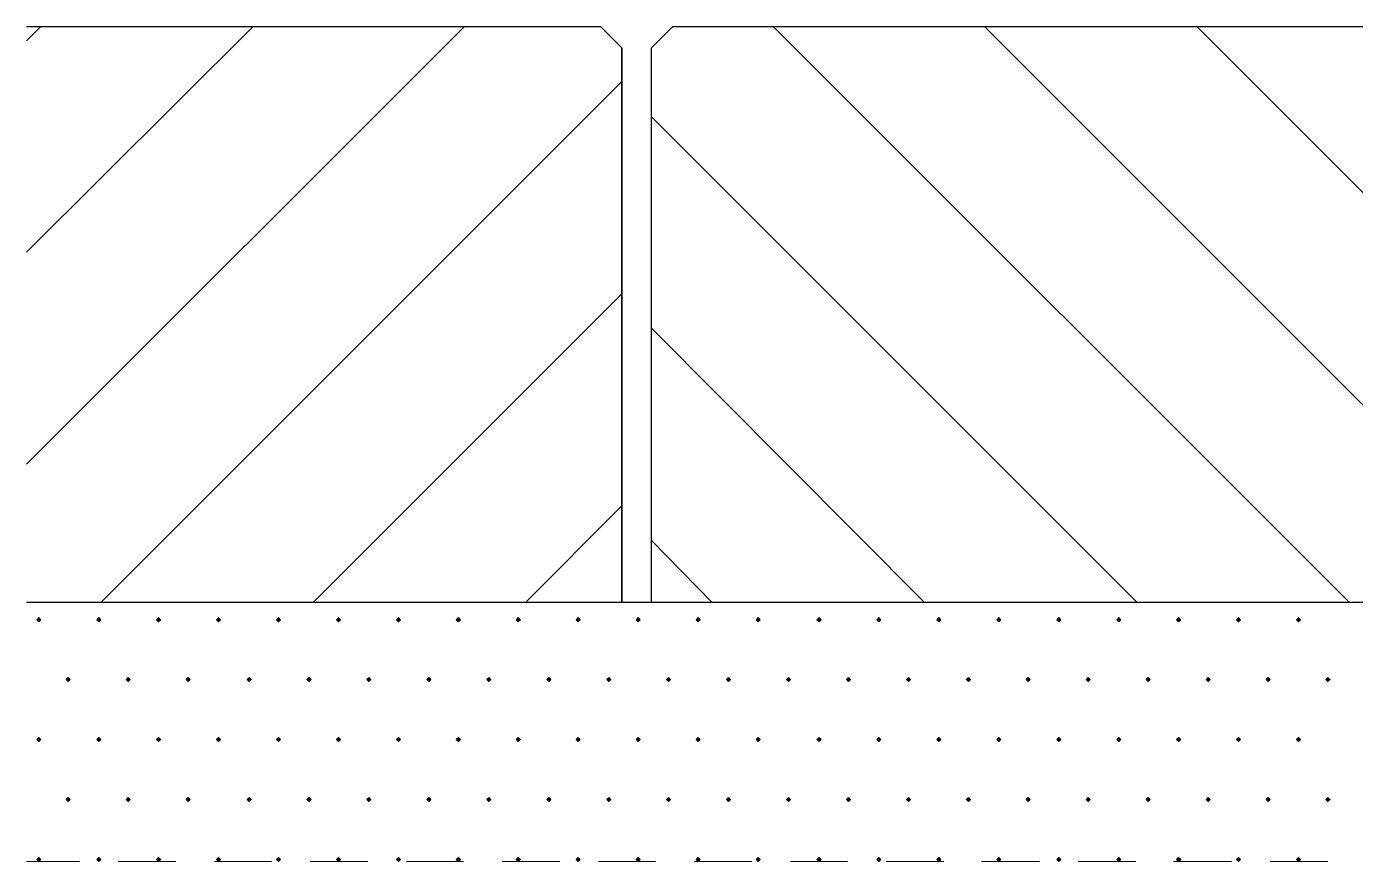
# Model space of a CAD drawing. Header units: millimetres. Extents: x 0 to 420, y 0 to 297.
# Drawn here: x 233.26 to 260.94, y 222.44 to 239.84 of the extents above; entities that cross this region are included whole.
import ezdxf

# ---------------------------------------------------------------- set-up
doc = ezdxf.new("R2010")
doc.units = ezdxf.units.MM

msp = doc.modelspace()

# ---------------------------------------------------------------- hatches: boundary and pattern name
for points in [[(233.511, 227.521), (233.489, 227.499), (233.468, 227.478), (233.489, 227.457), (233.511, 227.436), (233.532, 227.457), (233.553, 227.478), (233.532, 227.499), (233.511, 227.521)], [(234.76, 227.521), (234.738, 227.499), (234.717, 227.478), (234.738, 227.457), (234.76, 227.436), (234.781, 227.457), (234.802, 227.478), (234.781, 227.499), (234.76, 227.521)], [(236.008, 227.521), (235.987, 227.499), (235.966, 227.478), (235.987, 227.457), (236.008, 227.436), (236.029, 227.457), (236.051, 227.478), (236.029, 227.499), (236.008, 227.521)], [(237.257, 227.521), (237.236, 227.499), (237.215, 227.478), (237.236, 227.457), (237.257, 227.436), (237.278, 227.457), (237.3, 227.478), (237.278, 227.499), (237.257, 227.521)], [(238.506, 227.521), (238.485, 227.499), (238.464, 227.478), (238.485, 227.457), (238.506, 227.436), (238.527, 227.457), (238.548, 227.478), (238.527, 227.499), (238.506, 227.521)], [(239.755, 227.521), (239.734, 227.499), (239.712, 227.478), (239.734, 227.457), (239.755, 227.436), (239.776, 227.457), (239.797, 227.478), (239.776, 227.499), (239.755, 227.521)], [(241.004, 227.521), (240.982, 227.499), (240.961, 227.478), (240.982, 227.457), (241.004, 227.436), (241.025, 227.457), (241.046, 227.478), (241.025, 227.499), (241.004, 227.521)], [(242.253, 227.521), (242.231, 227.499), (242.21, 227.478), (242.231, 227.457), (242.253, 227.436), (242.274, 227.457), (242.295, 227.478), (242.274, 227.499), (242.253, 227.521)], [(243.501, 227.521), (243.48, 227.499), (243.459, 227.478), (243.48, 227.457), (243.501, 227.436), (243.523, 227.457), (243.544, 227.478), (243.523, 227.499), (243.501, 227.521)], [(244.75, 227.521), (244.729, 227.499), (244.708, 227.478), (244.729, 227.457), (244.75, 227.436), (244.771, 227.457), (244.793, 227.478), (244.771, 227.499), (244.75, 227.521)], [(245.999, 227.521), (245.978, 227.499), (245.957, 227.478), (245.978, 227.457), (245.999, 227.436), (246.02, 227.457), (246.041, 227.478), (246.02, 227.499), (245.999, 227.521)], [(247.248, 227.521), (247.227, 227.499), (247.205, 227.478), (247.227, 227.457), (247.248, 227.436), (247.269, 227.457), (247.29, 227.478), (247.269, 227.499), (247.248, 227.521)], [(248.497, 227.521), (248.475, 227.499), (248.454, 227.478), (248.475, 227.457), (248.497, 227.436), (248.518, 227.457), (248.539, 227.478), (248.518, 227.499), (248.497, 227.521)], [(249.767, 227.521), (249.746, 227.499), (249.724, 227.478), (249.746, 227.457), (249.767, 227.436), (249.788, 227.457), (249.809, 227.478), (249.788, 227.499), (249.767, 227.521)], [(251.016, 227.521), (250.994, 227.499), (250.973, 227.478), (250.994, 227.457), (251.016, 227.436), (251.037, 227.457), (251.058, 227.478), (251.037, 227.499), (251.016, 227.521)], [(252.264, 227.521), (252.243, 227.499), (252.222, 227.478), (252.243, 227.457), (252.264, 227.436), (252.286, 227.457), (252.307, 227.478), (252.286, 227.499), (252.264, 227.521)], [(253.513, 227.521), (253.492, 227.499), (253.471, 227.478), (253.492, 227.457), (253.513, 227.436), (253.534, 227.457), (253.555, 227.478), (253.534, 227.499), (253.513, 227.521)], [(254.762, 227.521), (254.741, 227.499), (254.72, 227.478), (254.741, 227.457), (254.762, 227.436), (254.783, 227.457), (254.804, 227.478), (254.783, 227.499), (254.762, 227.521)], [(256.011, 227.521), (255.99, 227.499), (255.969, 227.478), (255.99, 227.457), (256.011, 227.436), (256.032, 227.457), (256.053, 227.478), (256.032, 227.499), (256.011, 227.521)], [(257.26, 227.521), (257.239, 227.499), (257.217, 227.478), (257.239, 227.457), (257.26, 227.436), (257.281, 227.457), (257.302, 227.478), (257.281, 227.499), (257.26, 227.521)], [(258.509, 227.521), (258.487, 227.499), (258.466, 227.478), (258.487, 227.457), (258.509, 227.436), (258.53, 227.457), (258.551, 227.478), (258.53, 227.499), (258.509, 227.521)], [(259.757, 227.521), (259.736, 227.499), (259.715, 227.478), (259.736, 227.457), (259.757, 227.436), (259.779, 227.457), (259.8, 227.478), (259.779, 227.499), (259.757, 227.521)], [(234.125, 226.272), (234.103, 226.25), (234.082, 226.229), (234.103, 226.208), (234.125, 226.187), (234.146, 226.208), (234.167, 226.229), (234.146, 226.25), (234.125, 226.272)], [(235.373, 226.272), (235.352, 226.25), (235.331, 226.229), (235.352, 226.208), (235.373, 226.187), (235.395, 226.208), (235.416, 226.229), (235.395, 226.25), (235.373, 226.272)], [(236.622, 226.272), (236.601, 226.25), (236.58, 226.229), (236.601, 226.208), (236.622, 226.187), (236.643, 226.208), (236.664, 226.229), (236.643, 226.25), (236.622, 226.272)], [(237.892, 226.272), (237.871, 226.25), (237.85, 226.229), (237.871, 226.208), (237.892, 226.187), (237.913, 226.208), (237.935, 226.229), (237.913, 226.25), (237.892, 226.272)], [(239.141, 226.272), (239.12, 226.25), (239.099, 226.229), (239.12, 226.208), (239.141, 226.187), (239.162, 226.208), (239.183, 226.229), (239.162, 226.25), (239.141, 226.272)], [(240.39, 226.272), (240.369, 226.25), (240.348, 226.229), (240.369, 226.208), (240.39, 226.187), (240.411, 226.208), (240.432, 226.229), (240.411, 226.25), (240.39, 226.272)], [(241.639, 226.272), (241.618, 226.25), (241.596, 226.229), (241.618, 226.208), (241.639, 226.187), (241.66, 226.208), (241.681, 226.229), (241.66, 226.25), (241.639, 226.272)], [(242.887, 226.272), (242.866, 226.25), (242.845, 226.229), (242.866, 226.208), (242.887, 226.187), (242.909, 226.208), (242.93, 226.229), (242.909, 226.25), (242.887, 226.272)], [(244.136, 226.272), (244.115, 226.25), (244.094, 226.229), (244.115, 226.208), (244.136, 226.187), (244.157, 226.208), (244.179, 226.229), (244.157, 226.25), (244.136, 226.272)], [(245.385, 226.272), (245.364, 226.25), (245.343, 226.229), (245.364, 226.208), (245.385, 226.187), (245.406, 226.208), (245.428, 226.229), (245.406, 226.25), (245.385, 226.272)], [(246.634, 226.272), (246.613, 226.25), (246.592, 226.229), (246.613, 226.208), (246.634, 226.187), (246.655, 226.208), (246.676, 226.229), (246.655, 226.25), (246.634, 226.272)], [(247.883, 226.272), (247.862, 226.25), (247.841, 226.229), (247.862, 226.208), (247.883, 226.187), (247.904, 226.208), (247.925, 226.229), (247.904, 226.25), (247.883, 226.272)], [(249.132, 226.272), (249.111, 226.25), (249.089, 226.229), (249.111, 226.208), (249.132, 226.187), (249.153, 226.208), (249.174, 226.229), (249.153, 226.25), (249.132, 226.272)], [(250.38, 226.272), (250.359, 226.25), (250.338, 226.229), (250.359, 226.208), (250.38, 226.187), (250.402, 226.208), (250.423, 226.229), (250.402, 226.25), (250.38, 226.272)], [(251.629, 226.272), (251.608, 226.25), (251.587, 226.229), (251.608, 226.208), (251.629, 226.187), (251.65, 226.208), (251.672, 226.229), (251.65, 226.25), (251.629, 226.272)], [(252.878, 226.272), (252.857, 226.25), (252.836, 226.229), (252.857, 226.208), (252.878, 226.187), (252.899, 226.208), (252.921, 226.229), (252.899, 226.25), (252.878, 226.272)], [(254.127, 226.272), (254.106, 226.25), (254.085, 226.229), (254.106, 226.208), (254.127, 226.187), (254.148, 226.208), (254.169, 226.229), (254.148, 226.25), (254.127, 226.272)], [(255.376, 226.272), (255.355, 226.25), (255.334, 226.229), (255.355, 226.208), (255.376, 226.187), (255.397, 226.208), (255.418, 226.229), (255.397, 226.25), (255.376, 226.272)], [(256.625, 226.272), (256.604, 226.25), (256.582, 226.229), (256.604, 226.208), (256.625, 226.187), (256.646, 226.208), (256.667, 226.229), (256.646, 226.25), (256.625, 226.272)], [(257.873, 226.272), (257.852, 226.25), (257.831, 226.229), (257.852, 226.208), (257.873, 226.187), (257.895, 226.208), (257.916, 226.229), (257.895, 226.25), (257.873, 226.272)], [(259.122, 226.272), (259.101, 226.25), (259.08, 226.229), (259.101, 226.208), (259.122, 226.187), (259.144, 226.208), (259.165, 226.229), (259.144, 226.25), (259.122, 226.272)], [(260.371, 226.272), (260.35, 226.25), (260.329, 226.229), (260.35, 226.208), (260.371, 226.187), (260.392, 226.208), (260.414, 226.229), (260.392, 226.25), (260.371, 226.272)], [(233.511, 225.023), (233.489, 225.002), (233.468, 224.98), (233.489, 224.959), (233.511, 224.938), (233.532, 224.959), (233.553, 224.98), (233.532, 225.002), (233.511, 225.023)], [(234.76, 225.023), (234.738, 225.002), (234.717, 224.98), (234.738, 224.959), (234.76, 224.938), (234.781, 224.959), (234.802, 224.98), (234.781, 225.002), (234.76, 225.023)], [(236.008, 225.023), (235.987, 225.002), (235.966, 224.98), (235.987, 224.959), (236.008, 224.938), (236.029, 224.959), (236.051, 224.98), (236.029, 225.002), (236.008, 225.023)], [(237.257, 225.023), (237.236, 225.002), (237.215, 224.98), (237.236, 224.959), (237.257, 224.938), (237.278, 224.959), (237.3, 224.98), (237.278, 225.002), (237.257, 225.023)], [(238.506, 225.023), (238.485, 225.002), (238.464, 224.98), (238.485, 224.959), (238.506, 224.938), (238.527, 224.959), (238.548, 224.98), (238.527, 225.002), (238.506, 225.023)], [(239.755, 225.023), (239.734, 225.002), (239.712, 224.98), (239.734, 224.959), (239.755, 224.938), (239.776, 224.959), (239.797, 224.98), (239.776, 225.002), (239.755, 225.023)], [(241.004, 225.023), (240.982, 225.002), (240.961, 224.98), (240.982, 224.959), (241.004, 224.938), (241.025, 224.959), (241.046, 224.98), (241.025, 225.002), (241.004, 225.023)], [(242.253, 225.023), (242.231, 225.002), (242.21, 224.98), (242.231, 224.959), (242.253, 224.938), (242.274, 224.959), (242.295, 224.98), (242.274, 225.002), (242.253, 225.023)], [(243.501, 225.023), (243.48, 225.002), (243.459, 224.98), (243.48, 224.959), (243.501, 224.938), (243.523, 224.959), (243.544, 224.98), (243.523, 225.002), (243.501, 225.023)], [(244.75, 225.023), (244.729, 225.002), (244.708, 224.98), (244.729, 224.959), (244.75, 224.938), (244.771, 224.959), (244.793, 224.98), (244.771, 225.002), (244.75, 225.023)], [(245.999, 225.023), (245.978, 225.002), (245.957, 224.98), (245.978, 224.959), (245.999, 224.938), (246.02, 224.959), (246.041, 224.98), (246.02, 225.002), (245.999, 225.023)], [(247.248, 225.023), (247.227, 225.002), (247.205, 224.98), (247.227, 224.959), (247.248, 224.938), (247.269, 224.959), (247.29, 224.98), (247.269, 225.002), (247.248, 225.023)], [(248.497, 225.023), (248.475, 225.002), (248.454, 224.98), (248.475, 224.959), (248.497, 224.938), (248.518, 224.959), (248.539, 224.98), (248.518, 225.002), (248.497, 225.023)], [(249.767, 225.023), (249.746, 225.002), (249.724, 224.98), (249.746, 224.959), (249.767, 224.938), (249.788, 224.959), (249.809, 224.98), (249.788, 225.002), (249.767, 225.023)], [(251.016, 225.023), (250.994, 225.002), (250.973, 224.98), (250.994, 224.959), (251.016, 224.938), (251.037, 224.959), (251.058, 224.98), (251.037, 225.002), (251.016, 225.023)], [(252.264, 225.023), (252.243, 225.002), (252.222, 224.98), (252.243, 224.959), (252.264, 224.938), (252.286, 224.959), (252.307, 224.98), (252.286, 225.002), (252.264, 225.023)], [(253.513, 225.023), (253.492, 225.002), (253.471, 224.98), (253.492, 224.959), (253.513, 224.938), (253.534, 224.959), (253.555, 224.98), (253.534, 225.002), (253.513, 225.023)], [(254.762, 225.023), (254.741, 225.002), (254.72, 224.98), (254.741, 224.959), (254.762, 224.938), (254.783, 224.959), (254.804, 224.98), (254.783, 225.002), (254.762, 225.023)], [(256.011, 225.023), (255.99, 225.002), (255.969, 224.98), (255.99, 224.959), (256.011, 224.938), (256.032, 224.959), (256.053, 224.98), (256.032, 225.002), (256.011, 225.023)], [(257.26, 225.023), (257.239, 225.002), (257.217, 224.98), (257.239, 224.959), (257.26, 224.938), (257.281, 224.959), (257.302, 224.98), (257.281, 225.002), (257.26, 225.023)], [(258.509, 225.023), (258.487, 225.002), (258.466, 224.98), (258.487, 224.959), (258.509, 224.938), (258.53, 224.959), (258.551, 224.98), (258.53, 225.002), (258.509, 225.023)], [(259.757, 225.023), (259.736, 225.002), (259.715, 224.98), (259.736, 224.959), (259.757, 224.938), (259.779, 224.959), (259.8, 224.98), (259.779, 225.002), (259.757, 225.023)], [(234.125, 223.774), (234.103, 223.753), (234.082, 223.732), (234.103, 223.711), (234.125, 223.689), (234.146, 223.711), (234.167, 223.732), (234.146, 223.753), (234.125, 223.774)], [(235.373, 223.774), (235.352, 223.753), (235.331, 223.732), (235.352, 223.711), (235.373, 223.689), (235.395, 223.711), (235.416, 223.732), (235.395, 223.753), (235.373, 223.774)], [(236.622, 223.774), (236.601, 223.753), (236.58, 223.732), (236.601, 223.711), (236.622, 223.689), (236.643, 223.711), (236.664, 223.732), (236.643, 223.753), (236.622, 223.774)], [(237.892, 223.774), (237.871, 223.753), (237.85, 223.732), (237.871, 223.711), (237.892, 223.689), (237.913, 223.711), (237.935, 223.732), (237.913, 223.753), (237.892, 223.774)], [(239.141, 223.774), (239.12, 223.753), (239.099, 223.732), (239.12, 223.711), (239.141, 223.689), (239.162, 223.711), (239.183, 223.732), (239.162, 223.753), (239.141, 223.774)], [(240.39, 223.774), (240.369, 223.753), (240.348, 223.732), (240.369, 223.711), (240.39, 223.689), (240.411, 223.711), (240.432, 223.732), (240.411, 223.753), (240.39, 223.774)], [(241.639, 223.774), (241.618, 223.753), (241.596, 223.732), (241.618, 223.711), (241.639, 223.689), (241.66, 223.711), (241.681, 223.732), (241.66, 223.753), (241.639, 223.774)], [(242.887, 223.774), (242.866, 223.753), (242.845, 223.732), (242.866, 223.711), (242.887, 223.689), (242.909, 223.711), (242.93, 223.732), (242.909, 223.753), (242.887, 223.774)], [(244.136, 223.774), (244.115, 223.753), (244.094, 223.732), (244.115, 223.711), (244.136, 223.689), (244.157, 223.711), (244.179, 223.732), (244.157, 223.753), (244.136, 223.774)], [(245.385, 223.774), (245.364, 223.753), (245.343, 223.732), (245.364, 223.711), (245.385, 223.689), (245.406, 223.711), (245.428, 223.732), (245.406, 223.753), (245.385, 223.774)], [(246.634, 223.774), (246.613, 223.753), (246.592, 223.732), (246.613, 223.711), (246.634, 223.689), (246.655, 223.711), (246.676, 223.732), (246.655, 223.753), (246.634, 223.774)], [(247.883, 223.774), (247.862, 223.753), (247.841, 223.732), (247.862, 223.711), (247.883, 223.689), (247.904, 223.711), (247.925, 223.732), (247.904, 223.753), (247.883, 223.774)], [(249.132, 223.774), (249.111, 223.753), (249.089, 223.732), (249.111, 223.711), (249.132, 223.689), (249.153, 223.711), (249.174, 223.732), (249.153, 223.753), (249.132, 223.774)], [(250.38, 223.774), (250.359, 223.753), (250.338, 223.732), (250.359, 223.711), (250.38, 223.689), (250.402, 223.711), (250.423, 223.732), (250.402, 223.753), (250.38, 223.774)], [(251.629, 223.774), (251.608, 223.753), (251.587, 223.732), (251.608, 223.711), (251.629, 223.689), (251.65, 223.711), (251.672, 223.732), (251.65, 223.753), (251.629, 223.774)], [(252.878, 223.774), (252.857, 223.753), (252.836, 223.732), (252.857, 223.711), (252.878, 223.689), (252.899, 223.711), (252.921, 223.732), (252.899, 223.753), (252.878, 223.774)], [(254.127, 223.774), (254.106, 223.753), (254.085, 223.732), (254.106, 223.711), (254.127, 223.689), (254.148, 223.711), (254.169, 223.732), (254.148, 223.753), (254.127, 223.774)], [(255.376, 223.774), (255.355, 223.753), (255.334, 223.732), (255.355, 223.711), (255.376, 223.689), (255.397, 223.711), (255.418, 223.732), (255.397, 223.753), (255.376, 223.774)], [(256.625, 223.774), (256.604, 223.753), (256.582, 223.732), (256.604, 223.711), (256.625, 223.689), (256.646, 223.711), (256.667, 223.732), (256.646, 223.753), (256.625, 223.774)], [(257.873, 223.774), (257.852, 223.753), (257.831, 223.732), (257.852, 223.711), (257.873, 223.689), (257.895, 223.711), (257.916, 223.732), (257.895, 223.753), (257.873, 223.774)], [(259.122, 223.774), (259.101, 223.753), (259.08, 223.732), (259.101, 223.711), (259.122, 223.689), (259.144, 223.711), (259.165, 223.732), (259.144, 223.753), (259.122, 223.774)], [(260.371, 223.774), (260.35, 223.753), (260.329, 223.732), (260.35, 223.711), (260.371, 223.689), (260.392, 223.711), (260.414, 223.732), (260.392, 223.753), (260.371, 223.774)], [(233.511, 222.525), (233.489, 222.504), (233.468, 222.483), (233.489, 222.462), (233.511, 222.44), (233.532, 222.462), (233.553, 222.483), (233.532, 222.504), (233.511, 222.525)], [(234.76, 222.525), (234.738, 222.504), (234.717, 222.483), (234.738, 222.462), (234.76, 222.44), (234.781, 222.462), (234.802, 222.483), (234.781, 222.504), (234.76, 222.525)], [(236.008, 222.525), (235.987, 222.504), (235.966, 222.483), (235.987, 222.462), (236.008, 222.44), (236.029, 222.462), (236.051, 222.483), (236.029, 222.504), (236.008, 222.525)], [(237.257, 222.525), (237.236, 222.504), (237.215, 222.483), (237.236, 222.462), (237.257, 222.44), (237.278, 222.462), (237.3, 222.483), (237.278, 222.504), (237.257, 222.525)], [(238.506, 222.525), (238.485, 222.504), (238.464, 222.483), (238.485, 222.462), (238.506, 222.44), (238.527, 222.462), (238.548, 222.483), (238.527, 222.504), (238.506, 222.525)], [(239.755, 222.525), (239.734, 222.504), (239.712, 222.483), (239.734, 222.462), (239.755, 222.44), (239.776, 222.462), (239.797, 222.483), (239.776, 222.504), (239.755, 222.525)], [(241.004, 222.525), (240.982, 222.504), (240.961, 222.483), (240.982, 222.462), (241.004, 222.44), (241.025, 222.462), (241.046, 222.483), (241.025, 222.504), (241.004, 222.525)], [(242.253, 222.525), (242.231, 222.504), (242.21, 222.483), (242.231, 222.462), (242.253, 222.44), (242.274, 222.462), (242.295, 222.483), (242.274, 222.504), (242.253, 222.525)], [(243.501, 222.525), (243.48, 222.504), (243.459, 222.483), (243.48, 222.462), (243.501, 222.44), (243.523, 222.462), (243.544, 222.483), (243.523, 222.504), (243.501, 222.525)], [(244.75, 222.525), (244.729, 222.504), (244.708, 222.483), (244.729, 222.462), (244.75, 222.44), (244.771, 222.462), (244.793, 222.483), (244.771, 222.504), (244.75, 222.525)], [(245.999, 222.525), (245.978, 222.504), (245.957, 222.483), (245.978, 222.462), (245.999, 222.44), (246.02, 222.462), (246.041, 222.483), (246.02, 222.504), (245.999, 222.525)], [(247.248, 222.525), (247.227, 222.504), (247.205, 222.483), (247.227, 222.462), (247.248, 222.44), (247.269, 222.462), (247.29, 222.483), (247.269, 222.504), (247.248, 222.525)], [(248.497, 222.525), (248.475, 222.504), (248.454, 222.483), (248.475, 222.462), (248.497, 222.44), (248.518, 222.462), (248.539, 222.483), (248.518, 222.504), (248.497, 222.525)], [(249.767, 222.525), (249.746, 222.504), (249.724, 222.483), (249.746, 222.462), (249.767, 222.44), (249.788, 222.462), (249.809, 222.483), (249.788, 222.504), (249.767, 222.525)], [(251.016, 222.525), (250.994, 222.504), (250.973, 222.483), (250.994, 222.462), (251.016, 222.44), (251.037, 222.462), (251.058, 222.483), (251.037, 222.504), (251.016, 222.525)], [(252.264, 222.525), (252.243, 222.504), (252.222, 222.483), (252.243, 222.462), (252.264, 222.44), (252.286, 222.462), (252.307, 222.483), (252.286, 222.504), (252.264, 222.525)], [(253.513, 222.525), (253.492, 222.504), (253.471, 222.483), (253.492, 222.462), (253.513, 222.44), (253.534, 222.462), (253.555, 222.483), (253.534, 222.504), (253.513, 222.525)], [(254.762, 222.525), (254.741, 222.504), (254.72, 222.483), (254.741, 222.462), (254.762, 222.44), (254.783, 222.462), (254.804, 222.483), (254.783, 222.504), (254.762, 222.525)], [(256.011, 222.525), (255.99, 222.504), (255.969, 222.483), (255.99, 222.462), (256.011, 222.44), (256.032, 222.462), (256.053, 222.483), (256.032, 222.504), (256.011, 222.525)], [(257.26, 222.525), (257.239, 222.504), (257.217, 222.483), (257.239, 222.462), (257.26, 222.44), (257.281, 222.462), (257.302, 222.483), (257.281, 222.504), (257.26, 222.525)], [(258.509, 222.525), (258.487, 222.504), (258.466, 222.483), (258.487, 222.462), (258.509, 222.44), (258.53, 222.462), (258.551, 222.483), (258.53, 222.504), (258.509, 222.525)], [(259.757, 222.525), (259.736, 222.504), (259.715, 222.483), (259.736, 222.462), (259.757, 222.44), (259.779, 222.462), (259.8, 222.483), (259.779, 222.504), (259.757, 222.525)]]:
    msp.add_hatch(color=7).paths.add_polyline_path(points)

# ---------------------------------------------------------------- linework, layer by layer
at = {"lineweight": 13}
for points in [[(233.257, 239.543), (233.553, 239.839)], [(233.257, 235.14), (237.977, 239.839)], [(233.257, 230.717), (242.379, 239.839)], [(260.816, 227.838), (248.814, 239.839)], [(265.218, 227.838), (253.217, 239.839)], [(268.266, 229.214), (257.641, 239.839)], [(234.802, 227.838), (245.66, 238.696)], [(256.392, 227.838), (246.274, 237.956)], [(239.226, 227.838), (245.66, 234.273)], [(251.968, 227.838), (246.274, 233.553)], [(243.65, 227.838), (245.66, 229.849)], [(247.544, 227.838), (246.274, 229.129)], [(233.257, 222.44), (234.357, 222.44)], [(235.162, 222.44), (236.368, 222.44)], [(237.172, 222.44), (238.358, 222.44)], [(239.162, 222.44), (240.369, 222.44)], [(241.173, 222.44), (242.358, 222.44)], [(243.163, 222.44), (244.369, 222.44)], [(245.173, 222.44), (246.359, 222.44)], [(247.163, 222.44), (248.37, 222.44)], [(249.174, 222.44), (250.359, 222.44)], [(251.164, 222.44), (252.37, 222.44)], [(253.153, 222.44), (254.36, 222.44)], [(255.164, 222.44), (256.371, 222.44)], [(257.154, 222.44), (258.36, 222.44)], [(259.165, 222.44), (260.371, 222.44)]]:
    msp.add_lwpolyline(points, dxfattribs=at)
at = {"lineweight": 30}
for points in [[(233.257, 239.839), (245.216, 239.839), (245.66, 239.395), (245.66, 227.838), (245.66, 239.395)], [(246.274, 227.838), (246.274, 239.395), (246.719, 239.839)], [(246.719, 239.839), (267.822, 239.839)], [(304.271, 227.838), (268.266, 227.838), (233.257, 227.838)]]:
    msp.add_lwpolyline(points, dxfattribs=at)
at = {"lineweight": 0}
for points in [[(233.511, 227.521), (233.489, 227.499), (233.468, 227.478), (233.489, 227.457), (233.511, 227.436), (233.532, 227.457), (233.553, 227.478), (233.532, 227.499)], [(234.76, 227.521), (234.738, 227.499), (234.717, 227.478), (234.738, 227.457), (234.76, 227.436), (234.781, 227.457), (234.802, 227.478), (234.781, 227.499)], [(236.008, 227.521), (235.987, 227.499), (235.966, 227.478), (235.987, 227.457), (236.008, 227.436), (236.029, 227.457), (236.051, 227.478), (236.029, 227.499)], [(237.257, 227.521), (237.236, 227.499), (237.215, 227.478), (237.236, 227.457), (237.257, 227.436), (237.278, 227.457), (237.3, 227.478), (237.278, 227.499)], [(238.506, 227.521), (238.485, 227.499), (238.464, 227.478), (238.485, 227.457), (238.506, 227.436), (238.527, 227.457), (238.548, 227.478), (238.527, 227.499)], [(239.755, 227.521), (239.734, 227.499), (239.712, 227.478), (239.734, 227.457), (239.755, 227.436), (239.776, 227.457), (239.797, 227.478), (239.776, 227.499)], [(241.004, 227.521), (240.982, 227.499), (240.961, 227.478), (240.982, 227.457), (241.004, 227.436), (241.025, 227.457), (241.046, 227.478), (241.025, 227.499)], [(242.253, 227.521), (242.231, 227.499), (242.21, 227.478), (242.231, 227.457), (242.253, 227.436), (242.274, 227.457), (242.295, 227.478), (242.274, 227.499)], [(243.501, 227.521), (243.48, 227.499), (243.459, 227.478), (243.48, 227.457), (243.501, 227.436), (243.523, 227.457), (243.544, 227.478), (243.523, 227.499)], [(244.75, 227.521), (244.729, 227.499), (244.708, 227.478), (244.729, 227.457), (244.75, 227.436), (244.771, 227.457), (244.793, 227.478), (244.771, 227.499)], [(245.999, 227.521), (245.978, 227.499), (245.957, 227.478), (245.978, 227.457), (245.999, 227.436), (246.02, 227.457), (246.041, 227.478), (246.02, 227.499)], [(247.248, 227.521), (247.227, 227.499), (247.205, 227.478), (247.227, 227.457), (247.248, 227.436), (247.269, 227.457), (247.29, 227.478), (247.269, 227.499)], [(248.497, 227.521), (248.475, 227.499), (248.454, 227.478), (248.475, 227.457), (248.497, 227.436), (248.518, 227.457), (248.539, 227.478), (248.518, 227.499)], [(249.767, 227.521), (249.746, 227.499), (249.724, 227.478), (249.746, 227.457), (249.767, 227.436), (249.788, 227.457), (249.809, 227.478), (249.788, 227.499)], [(251.016, 227.521), (250.994, 227.499), (250.973, 227.478), (250.994, 227.457), (251.016, 227.436), (251.037, 227.457), (251.058, 227.478), (251.037, 227.499)], [(252.264, 227.521), (252.243, 227.499), (252.222, 227.478), (252.243, 227.457), (252.264, 227.436), (252.286, 227.457), (252.307, 227.478), (252.286, 227.499)], [(253.513, 227.521), (253.492, 227.499), (253.471, 227.478), (253.492, 227.457), (253.513, 227.436), (253.534, 227.457), (253.555, 227.478), (253.534, 227.499)], [(254.762, 227.521), (254.741, 227.499), (254.72, 227.478), (254.741, 227.457), (254.762, 227.436), (254.783, 227.457), (254.804, 227.478), (254.783, 227.499)], [(256.011, 227.521), (255.99, 227.499), (255.969, 227.478), (255.99, 227.457), (256.011, 227.436), (256.032, 227.457), (256.053, 227.478), (256.032, 227.499)], [(257.26, 227.521), (257.239, 227.499), (257.217, 227.478), (257.239, 227.457), (257.26, 227.436), (257.281, 227.457), (257.302, 227.478), (257.281, 227.499)], [(258.509, 227.521), (258.487, 227.499), (258.466, 227.478), (258.487, 227.457), (258.509, 227.436), (258.53, 227.457), (258.551, 227.478), (258.53, 227.499)], [(259.757, 227.521), (259.736, 227.499), (259.715, 227.478), (259.736, 227.457), (259.757, 227.436), (259.779, 227.457), (259.8, 227.478), (259.779, 227.499)], [(234.125, 226.272), (234.103, 226.25), (234.082, 226.229), (234.103, 226.208), (234.125, 226.187), (234.146, 226.208), (234.167, 226.229), (234.146, 226.25)], [(235.373, 226.272), (235.352, 226.25), (235.331, 226.229), (235.352, 226.208), (235.373, 226.187), (235.395, 226.208), (235.416, 226.229), (235.395, 226.25)], [(236.622, 226.272), (236.601, 226.25), (236.58, 226.229), (236.601, 226.208), (236.622, 226.187), (236.643, 226.208), (236.664, 226.229), (236.643, 226.25)], [(237.892, 226.272), (237.871, 226.25), (237.85, 226.229), (237.871, 226.208), (237.892, 226.187), (237.913, 226.208), (237.935, 226.229), (237.913, 226.25)], [(239.141, 226.272), (239.12, 226.25), (239.099, 226.229), (239.12, 226.208), (239.141, 226.187), (239.162, 226.208), (239.183, 226.229), (239.162, 226.25)], [(240.39, 226.272), (240.369, 226.25), (240.348, 226.229), (240.369, 226.208), (240.39, 226.187), (240.411, 226.208), (240.432, 226.229), (240.411, 226.25)], [(241.639, 226.272), (241.618, 226.25), (241.596, 226.229), (241.618, 226.208), (241.639, 226.187), (241.66, 226.208), (241.681, 226.229), (241.66, 226.25)], [(242.887, 226.272), (242.866, 226.25), (242.845, 226.229), (242.866, 226.208), (242.887, 226.187), (242.909, 226.208), (242.93, 226.229), (242.909, 226.25)], [(244.136, 226.272), (244.115, 226.25), (244.094, 226.229), (244.115, 226.208), (244.136, 226.187), (244.157, 226.208), (244.179, 226.229), (244.157, 226.25)], [(245.385, 226.272), (245.364, 226.25), (245.343, 226.229), (245.364, 226.208), (245.385, 226.187), (245.406, 226.208), (245.428, 226.229), (245.406, 226.25)], [(246.634, 226.272), (246.613, 226.25), (246.592, 226.229), (246.613, 226.208), (246.634, 226.187), (246.655, 226.208), (246.676, 226.229), (246.655, 226.25)], [(247.883, 226.272), (247.862, 226.25), (247.841, 226.229), (247.862, 226.208), (247.883, 226.187), (247.904, 226.208), (247.925, 226.229), (247.904, 226.25)], [(249.132, 226.272), (249.111, 226.25), (249.089, 226.229), (249.111, 226.208), (249.132, 226.187), (249.153, 226.208), (249.174, 226.229), (249.153, 226.25)], [(250.38, 226.272), (250.359, 226.25), (250.338, 226.229), (250.359, 226.208), (250.38, 226.187), (250.402, 226.208), (250.423, 226.229), (250.402, 226.25)], [(251.629, 226.272), (251.608, 226.25), (251.587, 226.229), (251.608, 226.208), (251.629, 226.187), (251.65, 226.208), (251.672, 226.229), (251.65, 226.25)], [(252.878, 226.272), (252.857, 226.25), (252.836, 226.229), (252.857, 226.208), (252.878, 226.187), (252.899, 226.208), (252.921, 226.229), (252.899, 226.25)], [(254.127, 226.272), (254.106, 226.25), (254.085, 226.229), (254.106, 226.208), (254.127, 226.187), (254.148, 226.208), (254.169, 226.229), (254.148, 226.25)], [(255.376, 226.272), (255.355, 226.25), (255.334, 226.229), (255.355, 226.208), (255.376, 226.187), (255.397, 226.208), (255.418, 226.229), (255.397, 226.25)], [(256.625, 226.272), (256.604, 226.25), (256.582, 226.229), (256.604, 226.208), (256.625, 226.187), (256.646, 226.208), (256.667, 226.229), (256.646, 226.25)], [(257.873, 226.272), (257.852, 226.25), (257.831, 226.229), (257.852, 226.208), (257.873, 226.187), (257.895, 226.208), (257.916, 226.229), (257.895, 226.25)], [(259.122, 226.272), (259.101, 226.25), (259.08, 226.229), (259.101, 226.208), (259.122, 226.187), (259.144, 226.208), (259.165, 226.229), (259.144, 226.25)], [(260.371, 226.272), (260.35, 226.25), (260.329, 226.229), (260.35, 226.208), (260.371, 226.187), (260.392, 226.208), (260.414, 226.229), (260.392, 226.25)], [(233.511, 225.023), (233.489, 225.002), (233.468, 224.98), (233.489, 224.959), (233.511, 224.938), (233.532, 224.959), (233.553, 224.98), (233.532, 225.002)], [(234.76, 225.023), (234.738, 225.002), (234.717, 224.98), (234.738, 224.959), (234.76, 224.938), (234.781, 224.959), (234.802, 224.98), (234.781, 225.002)], [(236.008, 225.023), (235.987, 225.002), (235.966, 224.98), (235.987, 224.959), (236.008, 224.938), (236.029, 224.959), (236.051, 224.98), (236.029, 225.002)], [(237.257, 225.023), (237.236, 225.002), (237.215, 224.98), (237.236, 224.959), (237.257, 224.938), (237.278, 224.959), (237.3, 224.98), (237.278, 225.002)], [(238.506, 225.023), (238.485, 225.002), (238.464, 224.98), (238.485, 224.959), (238.506, 224.938), (238.527, 224.959), (238.548, 224.98), (238.527, 225.002)], [(239.755, 225.023), (239.734, 225.002), (239.712, 224.98), (239.734, 224.959), (239.755, 224.938), (239.776, 224.959), (239.797, 224.98), (239.776, 225.002)], [(241.004, 225.023), (240.982, 225.002), (240.961, 224.98), (240.982, 224.959), (241.004, 224.938), (241.025, 224.959), (241.046, 224.98), (241.025, 225.002)], [(242.253, 225.023), (242.231, 225.002), (242.21, 224.98), (242.231, 224.959), (242.253, 224.938), (242.274, 224.959), (242.295, 224.98), (242.274, 225.002)], [(243.501, 225.023), (243.48, 225.002), (243.459, 224.98), (243.48, 224.959), (243.501, 224.938), (243.523, 224.959), (243.544, 224.98), (243.523, 225.002)], [(244.75, 225.023), (244.729, 225.002), (244.708, 224.98), (244.729, 224.959), (244.75, 224.938), (244.771, 224.959), (244.793, 224.98), (244.771, 225.002)], [(245.999, 225.023), (245.978, 225.002), (245.957, 224.98), (245.978, 224.959), (245.999, 224.938), (246.02, 224.959), (246.041, 224.98), (246.02, 225.002)], [(247.248, 225.023), (247.227, 225.002), (247.205, 224.98), (247.227, 224.959), (247.248, 224.938), (247.269, 224.959), (247.29, 224.98), (247.269, 225.002)], [(248.497, 225.023), (248.475, 225.002), (248.454, 224.98), (248.475, 224.959), (248.497, 224.938), (248.518, 224.959), (248.539, 224.98), (248.518, 225.002)], [(249.767, 225.023), (249.746, 225.002), (249.724, 224.98), (249.746, 224.959), (249.767, 224.938), (249.788, 224.959), (249.809, 224.98), (249.788, 225.002)], [(251.016, 225.023), (250.994, 225.002), (250.973, 224.98), (250.994, 224.959), (251.016, 224.938), (251.037, 224.959), (251.058, 224.98), (251.037, 225.002)], [(252.264, 225.023), (252.243, 225.002), (252.222, 224.98), (252.243, 224.959), (252.264, 224.938), (252.286, 224.959), (252.307, 224.98), (252.286, 225.002)], [(253.513, 225.023), (253.492, 225.002), (253.471, 224.98), (253.492, 224.959), (253.513, 224.938), (253.534, 224.959), (253.555, 224.98), (253.534, 225.002)], [(254.762, 225.023), (254.741, 225.002), (254.72, 224.98), (254.741, 224.959), (254.762, 224.938), (254.783, 224.959), (254.804, 224.98), (254.783, 225.002)], [(256.011, 225.023), (255.99, 225.002), (255.969, 224.98), (255.99, 224.959), (256.011, 224.938), (256.032, 224.959), (256.053, 224.98), (256.032, 225.002)], [(257.26, 225.023), (257.239, 225.002), (257.217, 224.98), (257.239, 224.959), (257.26, 224.938), (257.281, 224.959), (257.302, 224.98), (257.281, 225.002)], [(258.509, 225.023), (258.487, 225.002), (258.466, 224.98), (258.487, 224.959), (258.509, 224.938), (258.53, 224.959), (258.551, 224.98), (258.53, 225.002)], [(259.757, 225.023), (259.736, 225.002), (259.715, 224.98), (259.736, 224.959), (259.757, 224.938), (259.779, 224.959), (259.8, 224.98), (259.779, 225.002)], [(234.125, 223.774), (234.103, 223.753), (234.082, 223.732), (234.103, 223.711), (234.125, 223.689), (234.146, 223.711), (234.167, 223.732), (234.146, 223.753)], [(235.373, 223.774), (235.352, 223.753), (235.331, 223.732), (235.352, 223.711), (235.373, 223.689), (235.395, 223.711), (235.416, 223.732), (235.395, 223.753)], [(236.622, 223.774), (236.601, 223.753), (236.58, 223.732), (236.601, 223.711), (236.622, 223.689), (236.643, 223.711), (236.664, 223.732), (236.643, 223.753)], [(237.892, 223.774), (237.871, 223.753), (237.85, 223.732), (237.871, 223.711), (237.892, 223.689), (237.913, 223.711), (237.935, 223.732), (237.913, 223.753)], [(239.141, 223.774), (239.12, 223.753), (239.099, 223.732), (239.12, 223.711), (239.141, 223.689), (239.162, 223.711), (239.183, 223.732), (239.162, 223.753)], [(240.39, 223.774), (240.369, 223.753), (240.348, 223.732), (240.369, 223.711), (240.39, 223.689), (240.411, 223.711), (240.432, 223.732), (240.411, 223.753)], [(241.639, 223.774), (241.618, 223.753), (241.596, 223.732), (241.618, 223.711), (241.639, 223.689), (241.66, 223.711), (241.681, 223.732), (241.66, 223.753)], [(242.887, 223.774), (242.866, 223.753), (242.845, 223.732), (242.866, 223.711), (242.887, 223.689), (242.909, 223.711), (242.93, 223.732), (242.909, 223.753)], [(244.136, 223.774), (244.115, 223.753), (244.094, 223.732), (244.115, 223.711), (244.136, 223.689), (244.157, 223.711), (244.179, 223.732), (244.157, 223.753)], [(245.385, 223.774), (245.364, 223.753), (245.343, 223.732), (245.364, 223.711), (245.385, 223.689), (245.406, 223.711), (245.428, 223.732), (245.406, 223.753)], [(246.634, 223.774), (246.613, 223.753), (246.592, 223.732), (246.613, 223.711), (246.634, 223.689), (246.655, 223.711), (246.676, 223.732), (246.655, 223.753)], [(247.883, 223.774), (247.862, 223.753), (247.841, 223.732), (247.862, 223.711), (247.883, 223.689), (247.904, 223.711), (247.925, 223.732), (247.904, 223.753)], [(249.132, 223.774), (249.111, 223.753), (249.089, 223.732), (249.111, 223.711), (249.132, 223.689), (249.153, 223.711), (249.174, 223.732), (249.153, 223.753)], [(250.38, 223.774), (250.359, 223.753), (250.338, 223.732), (250.359, 223.711), (250.38, 223.689), (250.402, 223.711), (250.423, 223.732), (250.402, 223.753)], [(251.629, 223.774), (251.608, 223.753), (251.587, 223.732), (251.608, 223.711), (251.629, 223.689), (251.65, 223.711), (251.672, 223.732), (251.65, 223.753)], [(252.878, 223.774), (252.857, 223.753), (252.836, 223.732), (252.857, 223.711), (252.878, 223.689), (252.899, 223.711), (252.921, 223.732), (252.899, 223.753)], [(254.127, 223.774), (254.106, 223.753), (254.085, 223.732), (254.106, 223.711), (254.127, 223.689), (254.148, 223.711), (254.169, 223.732), (254.148, 223.753)], [(255.376, 223.774), (255.355, 223.753), (255.334, 223.732), (255.355, 223.711), (255.376, 223.689), (255.397, 223.711), (255.418, 223.732), (255.397, 223.753)], [(256.625, 223.774), (256.604, 223.753), (256.582, 223.732), (256.604, 223.711), (256.625, 223.689), (256.646, 223.711), (256.667, 223.732), (256.646, 223.753)], [(257.873, 223.774), (257.852, 223.753), (257.831, 223.732), (257.852, 223.711), (257.873, 223.689), (257.895, 223.711), (257.916, 223.732), (257.895, 223.753)], [(259.122, 223.774), (259.101, 223.753), (259.08, 223.732), (259.101, 223.711), (259.122, 223.689), (259.144, 223.711), (259.165, 223.732), (259.144, 223.753)], [(260.371, 223.774), (260.35, 223.753), (260.329, 223.732), (260.35, 223.711), (260.371, 223.689), (260.392, 223.711), (260.414, 223.732), (260.392, 223.753)], [(233.511, 222.525), (233.489, 222.504), (233.468, 222.483), (233.489, 222.462), (233.511, 222.44), (233.532, 222.462), (233.553, 222.483), (233.532, 222.504)], [(234.76, 222.525), (234.738, 222.504), (234.717, 222.483), (234.738, 222.462), (234.76, 222.44), (234.781, 222.462), (234.802, 222.483), (234.781, 222.504)], [(236.008, 222.525), (235.987, 222.504), (235.966, 222.483), (235.987, 222.462), (236.008, 222.44), (236.029, 222.462), (236.051, 222.483), (236.029, 222.504)], [(237.257, 222.525), (237.236, 222.504), (237.215, 222.483), (237.236, 222.462), (237.257, 222.44), (237.278, 222.462), (237.3, 222.483), (237.278, 222.504)], [(238.506, 222.525), (238.485, 222.504), (238.464, 222.483), (238.485, 222.462), (238.506, 222.44), (238.527, 222.462), (238.548, 222.483), (238.527, 222.504)], [(239.755, 222.525), (239.734, 222.504), (239.712, 222.483), (239.734, 222.462), (239.755, 222.44), (239.776, 222.462), (239.797, 222.483), (239.776, 222.504)], [(241.004, 222.525), (240.982, 222.504), (240.961, 222.483), (240.982, 222.462), (241.004, 222.44), (241.025, 222.462), (241.046, 222.483), (241.025, 222.504)], [(242.253, 222.525), (242.231, 222.504), (242.21, 222.483), (242.231, 222.462), (242.253, 222.44), (242.274, 222.462), (242.295, 222.483), (242.274, 222.504)], [(243.501, 222.525), (243.48, 222.504), (243.459, 222.483), (243.48, 222.462), (243.501, 222.44), (243.523, 222.462), (243.544, 222.483), (243.523, 222.504)], [(244.75, 222.525), (244.729, 222.504), (244.708, 222.483), (244.729, 222.462), (244.75, 222.44), (244.771, 222.462), (244.793, 222.483), (244.771, 222.504)], [(245.999, 222.525), (245.978, 222.504), (245.957, 222.483), (245.978, 222.462), (245.999, 222.44), (246.02, 222.462), (246.041, 222.483), (246.02, 222.504)], [(247.248, 222.525), (247.227, 222.504), (247.205, 222.483), (247.227, 222.462), (247.248, 222.44), (247.269, 222.462), (247.29, 222.483), (247.269, 222.504)], [(248.497, 222.525), (248.475, 222.504), (248.454, 222.483), (248.475, 222.462), (248.497, 222.44), (248.518, 222.462), (248.539, 222.483), (248.518, 222.504)], [(249.767, 222.525), (249.746, 222.504), (249.724, 222.483), (249.746, 222.462), (249.767, 222.44), (249.788, 222.462), (249.809, 222.483), (249.788, 222.504)], [(251.016, 222.525), (250.994, 222.504), (250.973, 222.483), (250.994, 222.462), (251.016, 222.44), (251.037, 222.462), (251.058, 222.483), (251.037, 222.504)], [(252.264, 222.525), (252.243, 222.504), (252.222, 222.483), (252.243, 222.462), (252.264, 222.44), (252.286, 222.462), (252.307, 222.483), (252.286, 222.504)], [(253.513, 222.525), (253.492, 222.504), (253.471, 222.483), (253.492, 222.462), (253.513, 222.44), (253.534, 222.462), (253.555, 222.483), (253.534, 222.504)], [(254.762, 222.525), (254.741, 222.504), (254.72, 222.483), (254.741, 222.462), (254.762, 222.44), (254.783, 222.462), (254.804, 222.483), (254.783, 222.504)], [(256.011, 222.525), (255.99, 222.504), (255.969, 222.483), (255.99, 222.462), (256.011, 222.44), (256.032, 222.462), (256.053, 222.483), (256.032, 222.504)], [(257.26, 222.525), (257.239, 222.504), (257.217, 222.483), (257.239, 222.462), (257.26, 222.44), (257.281, 222.462), (257.302, 222.483), (257.281, 222.504)], [(258.509, 222.525), (258.487, 222.504), (258.466, 222.483), (258.487, 222.462), (258.509, 222.44), (258.53, 222.462), (258.551, 222.483), (258.53, 222.504)], [(259.757, 222.525), (259.736, 222.504), (259.715, 222.483), (259.736, 222.462), (259.757, 222.44), (259.779, 222.462), (259.8, 222.483), (259.779, 222.504)]]:
    msp.add_lwpolyline(points, close=True, dxfattribs=at)

doc.saveas('drawing.dxf')
